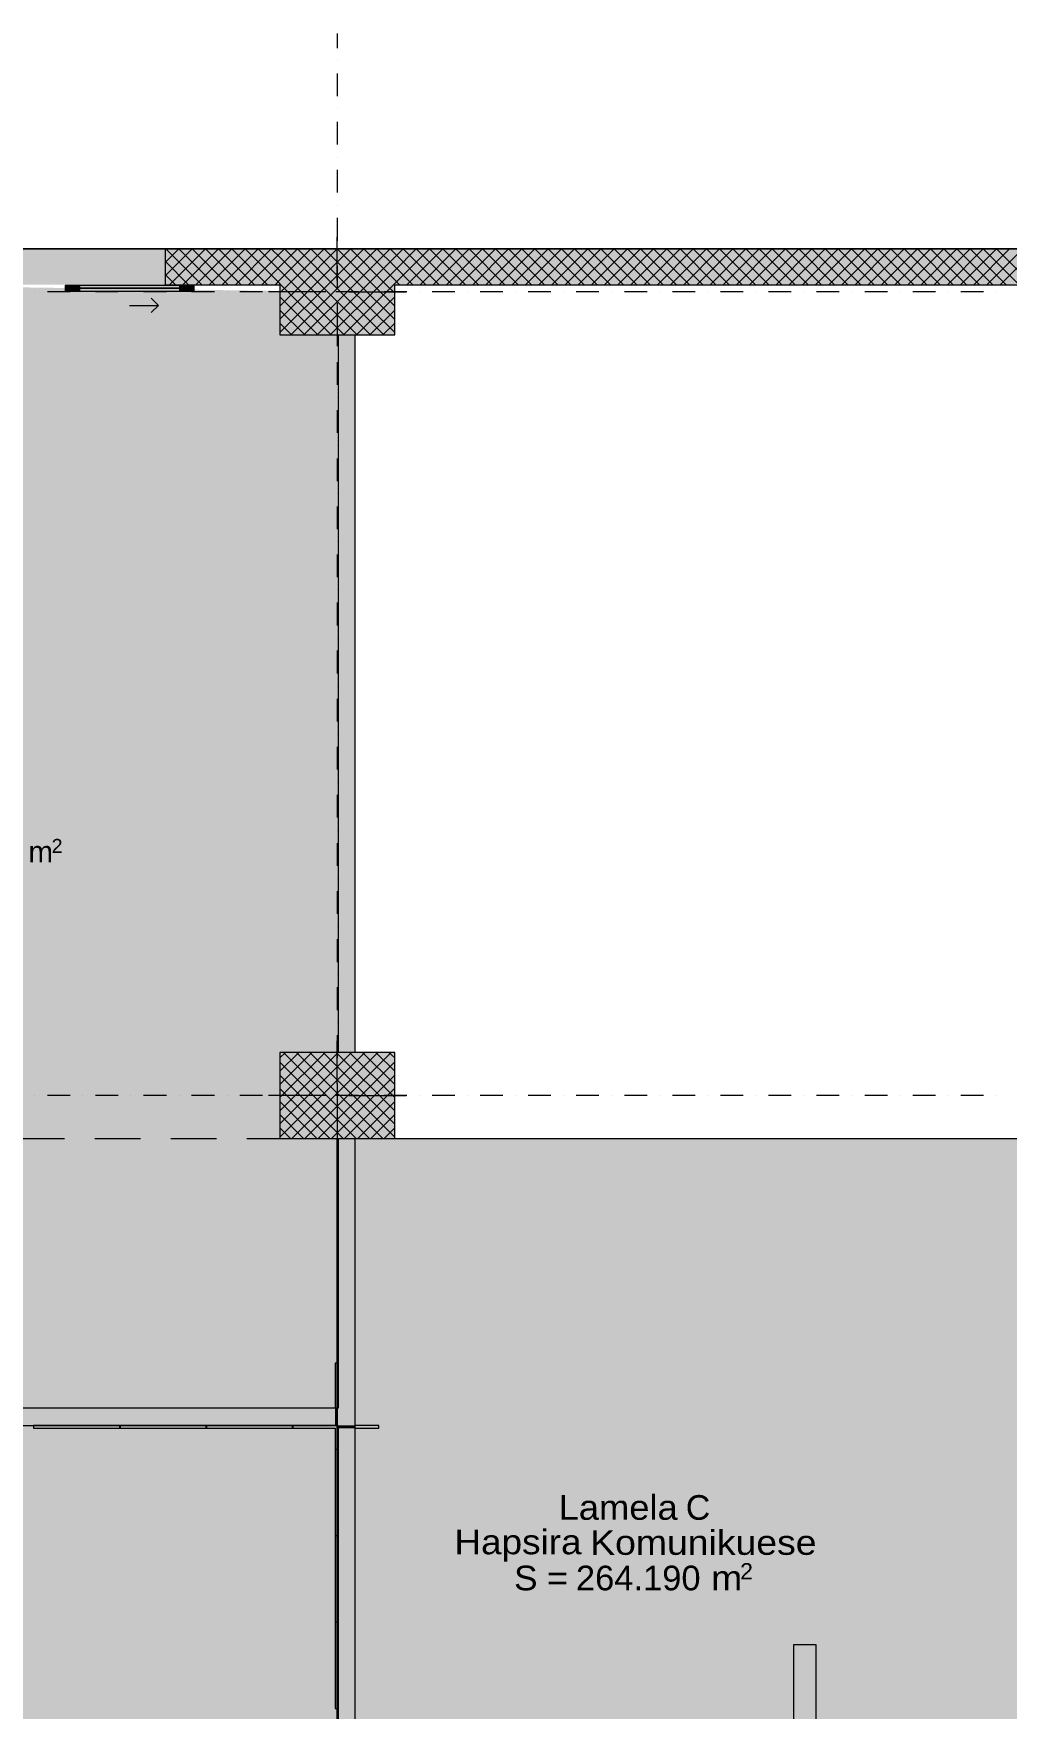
# Model space of a CAD drawing. Header units: centimetres. Extents: x -6559 to 4488, y -7535 to 372.
# Drawn here: x 268 to 943, y -943 to 218 of the extents above; entities that cross this region are included whole.
import ezdxf

# ---------------------------------------------------------------- set-up
doc = ezdxf.new("R2010")
doc.units = ezdxf.units.CM
for name, color, linetype in [('PDF_ - lokalet c', 7, 'Continuous'), ('PDF_A - Muret', 7, 'Continuous'), ('PDF_A - Shtyllat', 7, 'Continuous')]:
    doc.layers.add(name, color=color, linetype=linetype)
for name, color, linetype, true_color in [('PDF_ - MESI I RRUGES', 7, 'Continuous', 0x7f7f7f), ('PDF_- Pllakat_koridore_CD', 7, 'Continuous', 0x0077b0), ('PDF_A - Akset', 7, 'Continuous', 0xfd4435), ('PDF_A - Fill Zone', 7, 'Continuous', 0x999999), ('PDF_A - Pllaka Perdhes', 7, 'Continuous', 0x7f7f7f), ('PDF_A - Pllaka Themel', 7, 'Continuous', 0x7f7f7f), ('PDF_A - Sutereni Polyline', 7, 'Continuous', 0x029e21), ('PDF_A -Polyline', 7, 'Continuous', 0x7f7f7f), ('PDF_Solid Fills', 7, 'Continuous', 0x029e21)]:
    doc.layers.add(name, color=color, linetype=linetype, true_color=true_color)
doc.styles.add('PDF Arial', font='')
doc.styles.get('PDF Arial').set_extended_font_data('Arial')

msp = doc.modelspace()

# ---------------------------------------------------------------- hatches: boundary and pattern name
at = {"layer": 'PDF_A - Fill Zone', "true_color": 0x93a0c6, "transparency": 33554559}
msp.add_hatch(color=253, dxfattribs=at).paths.add_polyline_path([(-239.8, -548.1), (1116.5, -548.1), (1116.5, -1540.7), (1120.9, -1560.1), (1072.3, -1571), (1387, -2973.6), (868.6, -3089.9), (762.9, -2619.1), (-21.4, -2795.1), (-131.4, -2304.9), (653, -2129), (559, -1710.1), (524.2, -1717.9), (452, -1396.2), (105.8, -1396.2), (105.8, -1821.5), (-239.8, -1821.5)])
at = {"layer": 'PDF_A - Pllaka Themel', "true_color": 0xbfbfbf, "transparency": 33554559}
msp.add_hatch(color=9, dxfattribs=at).paths.add_polyline_path([(478.9, -548.1), (1202.6, -548.1), (1202.6, 9), (1814.4, 9), (1814.4, -886.7), (1180.4, -886.7), (1182, -1526), (1116.5, -1540.7), (1125.2, -1579.5), (1092, -1586.9), (1187.6, -2013.5), (1302.8, -2528.7), (1392.9, -2931.5), (1368.6, -2936.9), (1391.3, -3037.8), (1455.8, -3023.3), (1716.6, -4186.2), (2129.1, -6022.8), (2174.8, -6012.5), (2260.4, -6393.3), (1623.3, -6536.3), (1514.6, -6051.8), (779.4, -6216.8), (673.8, -5720.2), (1385.3, -5560.6), (1387.4, -5560.1), (1389.5, -5559.5), (1391.6, -5558.8), (1393.6, -5558), (1395.6, -5557.2), (1397.6, -5556.2), (1399.5, -5555.2), (1401.3, -5554.1), (1403.1, -5552.9), (1404.9, -5551.6), (1406.6, -5550.3), (1408.2, -5548.8), (1409.8, -5547.3), (1411.3, -5545.8), (1412.7, -5544.1), (1414.1, -5542.4), (1415.3, -5540.7), (1416.5, -5538.9), (1417.7, -5537), (1418.7, -5535.1), (1419.6, -5533.1), (1420.5, -5531.2), (1421.3, -5529.1), (1422, -5527.1), (1422.5, -5525), (1423, -5522.9), (1423.4, -5520.7), (1423.7, -5518.6), (1423.9, -5516.4), (1424, -5514.3), (1424.1, -5512.1), (1424, -5509.9), (1423.8, -5507.8), (1423.5, -5505.6), (1423.2, -5503.5), (1422.7, -5501.3), (1167, -4364.6), (1165.9, -4363.6), (1164.7, -4362.7), (1163.5, -4361.8), (1162.3, -4361.1), (1161, -4360.4), (1159.6, -4359.8), (1158.2, -4359.2), (1156.8, -4358.8), (1155.4, -4358.5), (1153.9, -4358.2), (1152.4, -4358.1), (1036.1, -3839.9), (1025.3, -3791.4), (882.4, -3151.9), (935, -3140.1), (912.4, -3039.3), (859.9, -3051.1), (491.3, -1408.6), (491.3, -1065.4), (478.9, -1065.4)])
at = {"layer": 'PDF_Solid Fills', "true_color": 0xffffff, "transparency": 33554559}
msp.add_hatch(color=7, dxfattribs=at).paths.add_polyline_path([(-200.1, 28.9), (98.4, 28.9), (98.4, -735.1), (479.4, -747), (491.3, -1065.4), (101.2, -1063), (-215, -1065.4)])
at = {"layer": 'PDF_Solid Fills', "transparency": 33554559}
msp.add_hatch(color=256, dxfattribs=at).paths.add_polyline_path([(-215, -1065.4), (-215, -747), (479.4, -747), (479.4, -1065.4), (426.7, -1065.4), (426.7, -1082.4), (337.1, -1082.4), (337.1, -1065.4), (247.6, -1065.4), (247.6, -1082.4), (158.1, -1082.4), (158.1, -1065.4)])

# ---------------------------------------------------------------- linework, layer by layer
at = {"layer": 'PDF_ - lokalet c', "color": 7, "true_color": 0xffffff, "transparency": 33554559}
msp.add_solid([(123.3, -735.1), (123.3, 43.8), (479.4, -735.1), (478.9, 38.9)], dxfattribs=at)
at = {"layer": 'PDF_ - MESI I RRUGES', "lineweight": 0}
for points in [[(795.6, -898.9), (810.9, -898.9)], [(795.6, -1097.2), (795.6, -898.9)], [(810.9, -898.9), (811.1, -1097.2)]]:
    msp.add_lwpolyline(points, dxfattribs=at)
at = {"layer": 'PDF_ - MESI I RRUGES', "color": 7, "true_color": 0xffffff, "transparency": 33554559}
msp.add_solid([(795.6, -898.9), (810.9, -898.9), (795.6, -1097.2), (811.1, -1097.2)], dxfattribs=at)
at = {"layer": 'PDF_- Pllakat_koridore_CD', "lineweight": 0}
for points in [[(477.4, -703.8), (477.4, -735.1)], [(479.4, -703.8), (477.4, -703.8)], [(477.4, -703.8), (477.4, -735.1)], [(479.4, -703.8), (477.4, -703.8)], [(479.4, -735.1), (479.4, -703.8)], [(479.4, -735.1), (479.4, -703.8)], [(328, -747), (268.3, -747)], [(268.3, -747), (268.3, -749)], [(328, -747), (268.3, -747)], [(268.3, -747), (268.3, -749)], [(268.3, -749), (328, -749)], [(268.3, -749), (328, -749)], [(328, -749), (328, -747)], [(328, -749), (328, -747)], [(387.9, -747), (328.2, -747)], [(328.2, -747), (328.2, -749)], [(387.9, -747), (328.2, -747)], [(328.2, -747), (328.2, -749)], [(328.2, -749), (387.9, -749)], [(328.2, -749), (387.9, -749)], [(387.9, -749), (387.9, -747)], [(387.9, -749), (387.9, -747)], [(447.8, -747), (388.1, -747)], [(388.1, -747), (388.1, -749)], [(447.8, -747), (388.1, -747)], [(388.1, -747), (388.1, -749)], [(388.1, -749), (447.8, -749)], [(388.1, -749), (447.8, -749)], [(447.8, -749), (447.8, -747)], [(447.8, -749), (447.8, -747)], [(477.4, -747), (448, -747)], [(448, -747), (448, -749)], [(477.4, -747), (448, -747)], [(448, -747), (448, -749)], [(448, -749), (477.4, -749)], [(448, -749), (477.4, -749)], [(477.4, -749), (477.4, -763.5)], [(477.4, -749), (477.4, -763.5)], [(479.4, -763.5), (479.4, -749)], [(479.4, -763.5), (479.4, -749)], [(507.6, -747), (491.3, -747)], [(507.6, -747), (491.3, -747)], [(491.3, -749), (507.6, -749)], [(491.3, -749), (507.6, -749)], [(507.6, -749), (507.6, -747)], [(507.6, -749), (507.6, -747)], [(477.4, -763.5), (479.4, -763.5)], [(477.4, -763.5), (479.4, -763.5)], [(477.4, -763.7), (477.4, -823.4)], [(479.4, -763.7), (477.4, -763.7)], [(477.4, -763.7), (477.4, -823.4)], [(479.4, -763.7), (477.4, -763.7)], [(479.4, -823.4), (479.4, -763.7)], [(479.4, -823.4), (479.4, -763.7)], [(477.4, -823.4), (479.4, -823.4)], [(477.4, -823.4), (479.4, -823.4)], [(477.4, -823.6), (477.4, -883.3)], [(479.4, -823.6), (477.4, -823.6)], [(477.4, -823.6), (477.4, -883.3)], [(479.4, -823.6), (477.4, -823.6)], [(479.4, -883.3), (479.4, -823.6)], [(479.4, -883.3), (479.4, -823.6)], [(477.4, -883.3), (479.4, -883.3)], [(477.4, -883.3), (479.4, -883.3)], [(477.4, -883.5), (477.4, -943.2)], [(479.4, -883.5), (477.4, -883.5)], [(477.4, -883.5), (477.4, -943.2)], [(479.4, -883.5), (477.4, -883.5)], [(479.4, -943.2), (479.4, -883.5)], [(479.4, -943.2), (479.4, -883.5)], [(477.4, -943.2), (479.4, -943.2)], [(477.4, -943.2), (479.4, -943.2)]]:
    msp.add_lwpolyline(points, dxfattribs=at)
at = {"layer": 'PDF_- Pllakat_koridore_CD', "color": 7, "lineweight": 0}
for points in [[(479.4, -735.1), (477.4, -735.1)], [(479.4, -735.1), (477.4, -735.1)], [(479.4, -735.1), (477.4, -735.1)], [(479.4, -735.1), (477.4, -735.1)], [(477.4, -747), (479.4, -747)], [(477.4, -747), (479.4, -747)], [(477.4, -747), (479.4, -747)], [(477.4, -747), (479.4, -747)], [(479.4, -747), (479.4, -749)], [(479.4, -747), (479.4, -749)], [(479.4, -747), (479.4, -749)], [(479.4, -747), (479.4, -749)], [(491.3, -749), (491.3, -747)], [(491.3, -749), (491.3, -747)], [(491.3, -749), (491.3, -747)], [(491.3, -749), (491.3, -747)]]:
    msp.add_lwpolyline(points, dxfattribs=at)
at = {"layer": 'PDF_- Pllakat_koridore_CD', "transparency": 33554559}
for points in [[(479.4, -735.1), (477.4, -735.1), (479.4, -703.8), (477.4, -703.8)], [(328, -747), (328, -749), (268.3, -747), (268.3, -749)], [(387.9, -747), (387.9, -749), (328.2, -747), (328.2, -749)], [(447.8, -747), (447.8, -749), (388.1, -747), (388.1, -749)], [(448, -749), (448, -747), (477.4, -749), (477.4, -747)], [(477.4, -747), (479.4, -747), (477.4, -763.5), (479.4, -763.5)], [(491.3, -749), (491.3, -747), (507.6, -749), (507.6, -747)], [(477.4, -763.7), (479.4, -763.7), (477.4, -823.4), (479.4, -823.4)], [(477.4, -823.6), (479.4, -823.6), (477.4, -883.3), (479.4, -883.3)], [(477.4, -883.5), (479.4, -883.5), (477.4, -943.2), (479.4, -943.2)]]:
    msp.add_solid(points, dxfattribs=at)
at = {"layer": 'PDF_- Pllakat_koridore_CD', "color": 7, "true_color": 0xffffff, "transparency": 33554559}
for points in [[(479.4, -735.1), (477.4, -735.1), (479.4, -703.8), (477.4, -703.8)], [(328, -747), (328, -749), (268.3, -747), (268.3, -749)], [(387.9, -747), (387.9, -749), (328.2, -747), (328.2, -749)], [(447.8, -747), (447.8, -749), (388.1, -747), (388.1, -749)], [(448, -749), (448, -747), (477.4, -749), (477.4, -747)], [(477.4, -747), (479.4, -747), (477.4, -763.5), (479.4, -763.5)], [(491.3, -749), (491.3, -747), (507.6, -749), (507.6, -747)], [(477.4, -763.7), (479.4, -763.7), (477.4, -823.4), (479.4, -823.4)], [(477.4, -823.6), (479.4, -823.6), (477.4, -883.3), (479.4, -883.3)], [(477.4, -883.5), (479.4, -883.5), (477.4, -943.2), (479.4, -943.2)]]:
    msp.add_solid(points, dxfattribs=at)
at = {"layer": 'PDF_A - Akset', "lineweight": 0}
for points in [[(478.9, 217.9), (478.9, 207.7)], [(478.9, 198.9), (478.9, 198.9)], [(478.9, 190.1), (478.9, 174.4)], [(478.9, 165.6), (478.9, 165.6)], [(478.9, 156.8), (478.9, 141)], [(478.9, 132.2), (478.9, 132.2)], [(478.9, 123.5), (478.9, 107.7)], [(478.9, 98.9), (478.9, 98.9)], [(478.9, 90.1), (478.9, 74.3)], [(478.9, 65.6), (478.9, 65.6)], [(478.9, 56.8), (478.9, 41)], [(269.1, 38.9), (269.1, 38.9)], [(293.7, 38.9), (277.9, 38.9)], [(302.5, 38.9), (302.5, 38.9)], [(327, 38.9), (311.3, 38.9)], [(335.8, 38.9), (335.8, 38.9)], [(360.4, 38.9), (344.6, 38.9)], [(369.2, 38.9), (369.2, 38.9)], [(393.7, 38.9), (377.9, 38.9)], [(402.5, 38.9), (402.5, 38.9)], [(427.1, 38.9), (411.3, 38.9)], [(435.8, 38.9), (435.8, 38.9)], [(460.4, 38.9), (444.6, 38.9)], [(469.2, 38.9), (469.2, 38.9)], [(493.7, 38.9), (478, 38.9)], [(502.5, 38.9), (502.5, 38.9)], [(527.1, 38.9), (511.3, 38.9)], [(535.9, 38.9), (535.9, 38.9)], [(560.4, 38.9), (544.6, 38.9)], [(569.2, 38.9), (569.2, 38.9)], [(593.8, 38.9), (578, 38.9)], [(602.5, 38.9), (602.5, 38.9)], [(627.1, 38.9), (611.3, 38.9)], [(635.9, 38.9), (635.9, 38.9)], [(660.4, 38.9), (644.6, 38.9)], [(669.2, 38.9), (669.2, 38.9)], [(693.8, 38.9), (678, 38.9)], [(702.6, 38.9), (702.6, 38.9)], [(727.1, 38.9), (711.3, 38.9)], [(735.9, 38.9), (735.9, 38.9)], [(760.5, 38.9), (744.7, 38.9)], [(769.2, 38.9), (769.2, 38.9)], [(793.8, 38.9), (778, 38.9)], [(802.6, 38.9), (802.6, 38.9)], [(827.1, 38.9), (811.3, 38.9)], [(835.9, 38.9), (835.9, 38.9)], [(860.5, 38.9), (844.7, 38.9)], [(869.3, 38.9), (869.3, 38.9)], [(893.8, 38.9), (878, 38.9)], [(902.6, 38.9), (902.6, 38.9)], [(927.2, 38.9), (911.4, 38.9)], [(935.9, 38.9), (935.9, 38.9)], [(478.9, 32.2), (478.9, 32.2)], [(478.9, 23.4), (478.9, 7.7)], [(478.9, -1.1), (478.9, -1.1)], [(478.9, -9.9), (478.9, -25.7)], [(478.9, -34.5), (478.9, -34.5)], [(478.9, -43.2), (478.9, -59)], [(478.9, -67.8), (478.9, -67.8)], [(478.9, -76.6), (478.9, -92.4)], [(478.9, -101.1), (478.9, -101.1)], [(478.9, -109.9), (478.9, -125.7)], [(478.9, -134.5), (478.9, -134.5)], [(478.9, -143.3), (478.9, -159)], [(478.9, -167.8), (478.9, -167.8)], [(478.9, -176.6), (478.9, -192.4)], [(478.9, -201.2), (478.9, -201.2)], [(478.9, -209.9), (478.9, -225.7)], [(478.9, -234.5), (478.9, -234.5)], [(478.9, -243.3), (478.9, -259.1)], [(478.9, -267.8), (478.9, -267.8)], [(478.9, -276.6), (478.9, -292.4)], [(478.9, -301.2), (478.9, -301.2)], [(478.9, -309.9), (478.9, -325.7)], [(478.9, -334.5), (478.9, -334.5)], [(478.9, -343.3), (478.9, -359.1)], [(478.9, -367.9), (478.9, -367.9)], [(478.9, -376.6), (478.9, -392.4)], [(478.9, -401.2), (478.9, -401.2)], [(478.9, -410), (478.9, -425.8)], [(478.9, -434.5), (478.9, -434.5)], [(478.9, -443.3), (478.9, -459.1)], [(478.9, -467.9), (478.9, -467.9)], [(478.9, -476.6), (478.9, -492.4)], [(478.9, -501.2), (478.9, -501.2)], [(478.9, -510), (478.9, -525.8)], [(269.1, -518.2), (269.1, -518.2)], [(293.7, -518.2), (277.9, -518.2)], [(302.5, -518.2), (302.5, -518.2)], [(327, -518.2), (311.3, -518.2)], [(335.8, -518.2), (335.8, -518.2)], [(360.4, -518.2), (344.6, -518.2)], [(369.2, -518.2), (369.2, -518.2)], [(393.7, -518.2), (377.9, -518.2)], [(402.5, -518.2), (402.5, -518.2)], [(427.1, -518.2), (411.3, -518.2)], [(435.8, -518.2), (435.8, -518.2)], [(460.4, -518.2), (444.6, -518.2)], [(469.2, -518.2), (469.2, -518.2)], [(493.7, -518.2), (478, -518.2)], [(502.5, -518.2), (502.5, -518.2)], [(527.1, -518.2), (511.3, -518.2)], [(535.9, -518.2), (535.9, -518.2)], [(560.4, -518.2), (544.6, -518.2)], [(569.2, -518.2), (569.2, -518.2)], [(593.8, -518.2), (578, -518.2)], [(602.5, -518.2), (602.5, -518.2)], [(627.1, -518.2), (611.3, -518.2)], [(635.9, -518.2), (635.9, -518.2)], [(660.4, -518.2), (644.6, -518.2)], [(669.2, -518.2), (669.2, -518.2)], [(693.8, -518.2), (678, -518.2)], [(702.6, -518.2), (702.6, -518.2)], [(727.1, -518.2), (711.3, -518.2)], [(735.9, -518.2), (735.9, -518.2)], [(760.5, -518.2), (744.7, -518.2)], [(769.2, -518.2), (769.2, -518.2)], [(793.8, -518.2), (778, -518.2)], [(802.6, -518.2), (802.6, -518.2)], [(827.1, -518.2), (811.3, -518.2)], [(835.9, -518.2), (835.9, -518.2)], [(860.5, -518.2), (844.7, -518.2)], [(869.3, -518.2), (869.3, -518.2)], [(893.8, -518.2), (878, -518.2)], [(902.6, -518.2), (902.6, -518.2)], [(927.2, -518.2), (911.4, -518.2)], [(935.9, -518.2), (935.9, -518.2)], [(478.9, -534.6), (478.9, -534.6)], [(478.9, -543.3), (478.9, -559.1)], [(478.9, -567.9), (478.9, -567.9)], [(478.9, -576.7), (478.9, -592.5)], [(478.9, -601.2), (478.9, -601.2)], [(478.9, -610), (478.9, -625.8)], [(478.9, -634.6), (478.9, -634.6)], [(478.9, -643.3), (478.9, -659.1)], [(478.9, -667.9), (478.9, -667.9)], [(478.9, -676.7), (478.9, -692.5)], [(478.9, -701.3), (478.9, -701.3)], [(478.9, -710), (478.9, -725.8)], [(478.9, -734.6), (478.9, -734.6)], [(478.9, -743.4), (478.9, -759.2)], [(478.9, -767.9), (478.9, -767.9)], [(478.9, -776.7), (478.9, -792.5)], [(478.9, -801.3), (478.9, -801.3)], [(478.9, -810), (478.9, -825.8)], [(478.9, -834.6), (478.9, -834.6)], [(478.9, -843.4), (478.9, -859.2)], [(478.9, -867.9), (478.9, -867.9)], [(478.9, -876.7), (478.9, -892.5)], [(478.9, -901.3), (478.9, -901.3)], [(478.9, -910.1), (478.9, -925.9)], [(478.9, -934.6), (478.9, -934.6)]]:
    msp.add_lwpolyline(points, dxfattribs=at)
at = {"layer": 'PDF_A - Muret', "lineweight": 0}
for points in [[(359.8, 50.2), (378.3, 68.7)], [(359.8, 59.3), (369.1, 68.7)], [(359.8, 68.5), (360, 68.7)], [(359.8, 43.8), (359.8, 68.7)], [(439.1, 68.7), (359.8, 68.7)], [(375.7, 43.8), (359.8, 59.8)], [(384.9, 43.8), (360, 68.7)], [(362.6, 43.8), (387.4, 68.7)], [(394, 43.8), (369.1, 68.7)], [(371.7, 43.8), (396.6, 68.7)], [(403.2, 43.8), (378.3, 68.7)], [(380.8, 43.8), (405.7, 68.7)], [(412.3, 43.8), (387.4, 68.7)], [(390, 43.8), (414.9, 68.7)], [(421.4, 43.8), (396.6, 68.7)], [(399.1, 43.8), (424, 68.7)], [(430.6, 43.8), (405.7, 68.7)], [(408.3, 43.8), (433.1, 68.7)], [(439.1, 44.5), (414.9, 68.7)], [(417.4, 43.8), (439.1, 65.5)], [(439.1, 53.6), (424, 68.7)], [(439.1, 62.8), (433.1, 68.7)], [(518.7, 44.5), (542.9, 68.7)], [(518.7, 53.7), (533.7, 68.7)], [(518.7, 62.8), (524.6, 68.7)], [(1123, 68.7), (518.7, 68.7)], [(540.3, 43.8), (518.7, 65.5)], [(549.5, 43.8), (524.6, 68.7)], [(527.2, 43.8), (552, 68.7)], [(558.6, 43.8), (533.7, 68.7)], [(536.3, 43.8), (561.2, 68.7)], [(567.8, 43.8), (542.9, 68.7)], [(545.4, 43.8), (570.3, 68.7)], [(576.9, 43.8), (552, 68.7)], [(554.6, 43.8), (579.5, 68.7)], [(586, 43.8), (561.2, 68.7)], [(563.7, 43.8), (588.6, 68.7)], [(595.2, 43.8), (570.3, 68.7)], [(572.9, 43.8), (597.7, 68.7)], [(604.3, 43.8), (579.5, 68.7)], [(582, 43.8), (606.9, 68.7)], [(613.5, 43.8), (588.6, 68.7)], [(591.2, 43.8), (616, 68.7)], [(622.6, 43.8), (597.7, 68.7)], [(600.3, 43.8), (625.2, 68.7)], [(631.8, 43.8), (606.9, 68.7)], [(609.5, 43.8), (634.3, 68.7)], [(640.9, 43.8), (616, 68.7)], [(618.6, 43.8), (643.5, 68.7)], [(650.1, 43.8), (625.2, 68.7)], [(627.7, 43.8), (652.6, 68.7)], [(659.2, 43.8), (634.3, 68.7)], [(636.9, 43.8), (661.8, 68.7)], [(668.3, 43.8), (643.5, 68.7)], [(646, 43.8), (670.9, 68.7)], [(677.5, 43.8), (652.6, 68.7)], [(655.2, 43.8), (680.1, 68.7)], [(686.6, 43.8), (661.8, 68.7)], [(664.3, 43.8), (689.2, 68.7)], [(695.8, 43.8), (670.9, 68.7)], [(673.5, 43.8), (698.3, 68.7)], [(704.9, 43.8), (680.1, 68.7)], [(682.6, 43.8), (707.5, 68.7)], [(714.1, 43.8), (689.2, 68.7)], [(691.8, 43.8), (716.6, 68.7)], [(723.2, 43.8), (698.3, 68.7)], [(700.9, 43.8), (725.8, 68.7)], [(732.4, 43.8), (707.5, 68.7)], [(710, 43.8), (734.9, 68.7)], [(741.5, 43.8), (716.6, 68.7)], [(719.2, 43.8), (744.1, 68.7)], [(750.6, 43.8), (725.8, 68.7)], [(728.3, 43.8), (753.2, 68.7)], [(759.8, 43.8), (734.9, 68.7)], [(737.5, 43.8), (762.3, 68.7)], [(768.9, 43.8), (744.1, 68.7)], [(746.6, 43.8), (771.5, 68.7)], [(778.1, 43.8), (753.2, 68.7)], [(755.8, 43.8), (780.6, 68.7)], [(787.2, 43.8), (762.3, 68.7)], [(764.9, 43.8), (789.8, 68.7)], [(796.4, 43.8), (771.5, 68.7)], [(774.1, 43.8), (798.9, 68.7)], [(805.5, 43.8), (780.6, 68.7)], [(783.2, 43.8), (808.1, 68.7)], [(814.7, 43.8), (789.8, 68.7)], [(792.3, 43.8), (817.2, 68.7)], [(823.8, 43.8), (798.9, 68.7)], [(801.5, 43.8), (826.4, 68.7)], [(832.9, 43.8), (808.1, 68.7)], [(810.6, 43.8), (835.5, 68.7)], [(842.1, 43.8), (817.2, 68.7)], [(819.8, 43.8), (844.7, 68.7)], [(851.2, 43.8), (826.4, 68.7)], [(828.9, 43.8), (853.8, 68.7)], [(860.4, 43.8), (835.5, 68.7)], [(838.1, 43.8), (862.9, 68.7)], [(869.5, 43.8), (844.7, 68.7)], [(847.2, 43.8), (872.1, 68.7)], [(878.7, 43.8), (853.8, 68.7)], [(856.4, 43.8), (881.2, 68.7)], [(887.8, 43.8), (862.9, 68.7)], [(865.5, 43.8), (890.4, 68.7)], [(897, 43.8), (872.1, 68.7)], [(874.6, 43.8), (899.5, 68.7)], [(906.1, 43.8), (881.2, 68.7)], [(883.8, 43.8), (908.7, 68.7)], [(915.2, 43.8), (890.4, 68.7)], [(892.9, 43.8), (917.8, 68.7)], [(924.4, 43.8), (899.5, 68.7)], [(902.1, 43.8), (926.9, 68.7)], [(933.5, 43.8), (908.7, 68.7)], [(911.2, 43.8), (936.1, 68.7)], [(942.7, 43.8), (917.8, 68.7)], [(920.4, 43.8), (945.2, 68.7)], [(951.8, 43.8), (926.9, 68.7)], [(929.5, 43.8), (954.4, 68.7)], [(961, 43.8), (936.1, 68.7)], [(938.7, 43.8), (963.5, 68.7)], [(366.6, 43.8), (359.8, 50.7)], [(426.6, 43.8), (439.1, 56.4)], [(435.7, 43.8), (439.1, 47.2)], [(531.2, 43.8), (518.7, 56.3)], [(522, 43.8), (518.7, 47.2)], [(359.8, 43.8), (439.1, 43.8)], [(518.7, 43.8), (1123, 43.8)], [(479.4, 9), (479.4, -488.4)], [(491.3, -488.4), (491.3, 9)], [(479.4, -548.1), (479.4, -735.1)], [(491.3, -747), (491.3, -548.1)], [(477.4, -735.1), (123.3, -735.1)], [(28.7, -747), (477.4, -747)], [(479.4, -749), (479.4, -1065.4)], [(491.3, -1065.4), (491.3, -749)]]:
    msp.add_lwpolyline(points, dxfattribs=at)
at = {"layer": 'PDF_A - Muret', "color": 11, "lineweight": 0, "true_color": 0xfd8379}
for points in [[(359.8, 43.8), (359.8, 68.7)], [(300.1, 43.3), (290.1, 43.3)], [(290.1, 43.3), (290.1, 39.4)], [(290.1, 39.4), (300.1, 39.4)], [(369.7, 43.3), (300.1, 43.3)], [(300.1, 43.3), (300.1, 41.4)], [(300.1, 39.4), (300.1, 43.3)], [(369.7, 41.4), (300.1, 41.4)], [(300.1, 41.4), (300.1, 39.4)], [(300.1, 41.4), (369.7, 41.4)], [(300.1, 41.4), (369.7, 41.4)], [(300.1, 39.4), (369.7, 39.4)], [(369.7, 41.4), (369.7, 43.3)], [(379.7, 43.3), (369.7, 43.3)], [(369.7, 43.3), (369.7, 39.4)], [(369.7, 39.4), (369.7, 41.4)], [(369.7, 39.4), (379.7, 39.4)], [(379.7, 39.4), (379.7, 43.3)], [(334.9, 29.4), (354.8, 29.4)], [(354.8, 29.4), (349.8, 34.4)], [(354.8, 29.4), (349.8, 24.4)]]:
    msp.add_lwpolyline(points, dxfattribs=at)
at = {"layer": 'PDF_A - Muret', "color": 7, "true_color": 0xffffff, "transparency": 33554559}
for points in [[(359.8, 43.8), (180.7, 43.8), (359.8, 68.7), (180.7, 68.7)], [(290.1, 39.4), (290.1, 43.3), (300.1, 39.4), (300.1, 43.3)], [(300.1, 41.4), (300.1, 43.3), (369.7, 41.4), (369.7, 43.3)], [(300.1, 39.4), (300.1, 41.4), (369.7, 39.4), (369.7, 41.4)], [(379.7, 43.3), (379.7, 39.4), (369.7, 43.3), (369.7, 39.4)]]:
    msp.add_solid(points, dxfattribs=at)
at = {"layer": 'PDF_A - Muret', "transparency": 33554559}
for points in [[(359.8, 68.7), (439.1, 68.7), (359.8, 43.8), (439.1, 43.8)], [(518.7, 43.8), (518.7, 68.7), (1123, 43.8), (1123, 68.7)], [(479.4, 9), (491.3, 9), (479.4, -488.4), (491.3, -488.4)], [(479.4, -747), (479.4, -548.1), (491.3, -747), (491.3, -548.1)], [(123.3, -747), (123.3, -735.1), (477.4, -747), (477.4, -735.1)], [(477.4, -735.1), (479.4, -735.1), (477.4, -747), (479.4, -747)], [(477.4, -735.1), (479.4, -735.1), (477.4, -747), (479.4, -747)], [(491.3, -747), (491.3, -749), (479.4, -747), (479.4, -749)], [(491.3, -747), (491.3, -749), (479.4, -747), (479.4, -749)], [(479.4, -1065.4), (479.4, -749), (491.3, -1065.4), (491.3, -749)]]:
    msp.add_solid(points, dxfattribs=at)
at = {"layer": 'PDF_A - Pllaka Perdhes', "lineweight": 0}
msp.add_lwpolyline([(-239.8, 68.7), (1839.3, 68.7)], dxfattribs=at)
at = {"layer": 'PDF_A - Pllaka Themel', "lineweight": 0}
for points in [[(478.9, -548.1), (1202.6, -548.1)], [(478.9, -1065.4), (478.9, -548.1)]]:
    msp.add_lwpolyline(points, dxfattribs=at)
at = {"layer": 'PDF_A - Shtyllat', "lineweight": 0}
for points in [[(478.9, 46.8), (478.9, 76.7)], [(439.1, 47.2), (460.6, 68.7)], [(439.1, 56.4), (451.4, 68.7)], [(439.1, 65.5), (442.3, 68.7)], [(518.7, 68.7), (439.1, 68.7)], [(458, 43.8), (439.1, 62.8)], [(467.2, 43.8), (442.3, 68.7)], [(444.9, 43.8), (469.7, 68.7)], [(476.3, 43.8), (451.4, 68.7)], [(454, 43.8), (478.9, 68.7)], [(485.4, 43.8), (460.6, 68.7)], [(463.1, 43.8), (488, 68.7)], [(494.6, 43.8), (469.7, 68.7)], [(472.3, 43.8), (497.2, 68.7)], [(503.7, 43.8), (478.9, 68.7)], [(481.4, 43.8), (506.3, 68.7)], [(512.9, 43.8), (488, 68.7)], [(490.6, 43.8), (515.5, 68.7)], [(518.7, 47.2), (497.2, 68.7)], [(499.7, 43.8), (518.7, 62.8)], [(518.7, 56.3), (506.3, 68.7)], [(518.7, 65.5), (515.5, 68.7)], [(448.9, 43.8), (439.1, 53.6)], [(508.9, 43.8), (518.7, 53.7)], [(470.9, 38.9), (431.1, 38.9)], [(439.7, 43.8), (439.1, 44.5)], [(439.1, 10.7), (472.3, 43.8)], [(439.1, 19.8), (463.1, 43.8)], [(439.1, 28.9), (454, 43.8)], [(439.1, 38.1), (444.9, 43.8)], [(439.1, 43.8), (439.1, 9)], [(465.4, 9), (439.1, 35.3)], [(474.6, 9), (439.7, 43.8)], [(446.6, 9), (481.4, 43.8)], [(483.7, 9), (448.9, 43.8)], [(455.8, 9), (490.6, 43.8)], [(492.8, 9), (458, 43.8)], [(464.9, 9), (499.7, 43.8)], [(502, 9), (467.2, 43.8)], [(474, 9), (508.9, 43.8)], [(511.1, 9), (476.3, 43.8)], [(478.9, 38.9), (478.9, 38.9)], [(483.2, 9), (518, 43.8)], [(518.7, 10.6), (485.4, 43.8)], [(486.9, 38.9), (526.6, 38.9)], [(492.3, 9), (518.7, 35.4)], [(518.7, 19.7), (494.6, 43.8)], [(518.7, 28.9), (503.7, 43.8)], [(518.7, 38), (512.9, 43.8)], [(518, 43.8), (518.7, 44.5)], [(518.7, 9), (518.7, 43.8)], [(456.3, 9), (439.1, 26.2)], [(478.9, 30.9), (478.9, 1.1)], [(501.5, 9), (518.7, 26.2)], [(447.1, 9), (439.1, 17)], [(510.6, 9), (518.7, 17.1)], [(439.1, 9), (518.7, 9)], [(478.9, -510.3), (478.9, -480.4)], [(439.1, -547.2), (497.9, -488.4)], [(439.1, -538), (488.7, -488.4)], [(439.1, -528.9), (479.6, -488.4)], [(439.1, -519.7), (470.5, -488.4)], [(439.1, -510.6), (461.3, -488.4)], [(439.1, -501.4), (452.2, -488.4)], [(439.1, -492.3), (443, -488.4)], [(439.1, -488.4), (439.1, -548.1)], [(518.7, -488.4), (439.1, -488.4)], [(492.1, -548.1), (439.1, -495.1)], [(501.2, -548.1), (441.6, -488.4)], [(447.4, -548.1), (507, -488.4)], [(510.4, -548.1), (450.7, -488.4)], [(456.5, -548.1), (516.2, -488.4)], [(518.7, -547.2), (459.8, -488.4)], [(465.6, -548.1), (518.7, -495)], [(518.7, -538.1), (469, -488.4)], [(518.7, -528.9), (478.1, -488.4)], [(518.7, -519.8), (487.3, -488.4)], [(518.7, -510.6), (496.4, -488.4)], [(518.7, -501.5), (505.6, -488.4)], [(518.7, -492.3), (514.7, -488.4)], [(518.7, -548.1), (518.7, -488.4)], [(483, -548.1), (439.1, -504.2)], [(474.8, -548.1), (518.7, -504.2)], [(470.9, -518.2), (431.1, -518.2)], [(473.8, -548.1), (439.1, -513.4)], [(464.7, -548.1), (439.1, -522.5)], [(478.9, -518.2), (478.9, -518.2)], [(483.9, -548.1), (518.7, -513.3)], [(486.9, -518.2), (526.6, -518.2)], [(493.1, -548.1), (518.7, -522.4)], [(455.5, -548.1), (439.1, -531.6)], [(478.9, -526.2), (478.9, -556)], [(502.2, -548.1), (518.7, -531.6)], [(446.4, -548.1), (439.1, -540.8)], [(511.4, -548.1), (518.7, -540.7)], [(439.1, -548.1), (518.7, -548.1)]]:
    msp.add_lwpolyline(points, dxfattribs=at)
at = {"layer": 'PDF_A - Shtyllat', "color": 8, "true_color": 0x7f7f7f, "transparency": 33554559}
for points in [[(439.1, 68.7), (518.7, 68.7), (439.1, 43.8), (518.7, 43.8)], [(518.7, 43.8), (518.7, 9), (439.1, 43.8), (439.1, 9)], [(439.1, -488.4), (518.7, -488.4), (439.1, -548.1), (518.7, -548.1)]]:
    msp.add_solid(points, dxfattribs=at)
at = {"layer": 'PDF_A - Sutereni Polyline', "lineweight": 0}
msp.add_lwpolyline([(1839.3, 68.7), (-239.8, 68.7)], dxfattribs=at)
at = {"layer": 'PDF_A -Polyline', "lineweight": 0}
for points in [[(258.2, -548.1), (289.8, -548.1)], [(310.8, -548.1), (342.4, -548.1)], [(363.5, -548.1), (395.1, -548.1)], [(416.1, -548.1), (447.7, -548.1)], [(468.8, -548.1), (500.3, -548.1)], [(521.4, -548.1), (553, -548.1)], [(574, -548.1), (605.6, -548.1)], [(626.7, -548.1), (658.3, -548.1)], [(679.3, -548.1), (710.9, -548.1)], [(732, -548.1), (763.5, -548.1)], [(784.6, -548.1), (816.2, -548.1)], [(837.2, -548.1), (868.8, -548.1)], [(889.9, -548.1), (921.5, -548.1)], [(942.5, -548.1), (974.1, -548.1)]]:
    msp.add_lwpolyline(points, dxfattribs=at)

# ---------------------------------------------------------------- texts
at = {"layer": 'PDF_ - lokalet c', "attachment_point": 7, "style": 'PDF Arial'}
for s, insert, char_height in [('\\W1.000269;m', (264.7, -356.6), 14.649), ('\\W1.001521;2', (280.8, -350.1), 9.668)]:
    msp.add_mtext(s, dxfattribs=dict(at, insert=insert, char_height=char_height))
at = {"layer": 'PDF_A - Fill Zone', "color": 165, "true_color": 0x54689e, "attachment_point": 7, "style": 'PDF Arial'}
for s, insert, char_height in [('\\W1.055459;Lamela', (632.4, -812.7), 17.09), ('\\W0.985339;C', (720.6, -812.7), 17.09), ('\\W1.072650;Hapsira', (560.1, -841.5), 17.09), ('\\W1.085371;Komunikuese', (654.3, -837), 17.09), ('\\W1.024051;S', (601.5, -861.6), 17.09), ('\\W1.002099;264.190', (644.4, -861.6), 17.09), ('\\W1.016485;2', (758.3, -853.8), 11.28), ('\\W1.059938;=', (624.2, -861.3), 17.09), ('\\W1.085362;m', (738.2, -861.3), 17.09)]:
    msp.add_mtext(s, dxfattribs=dict(at, insert=insert, char_height=char_height))

doc.saveas('drawing.dxf')
